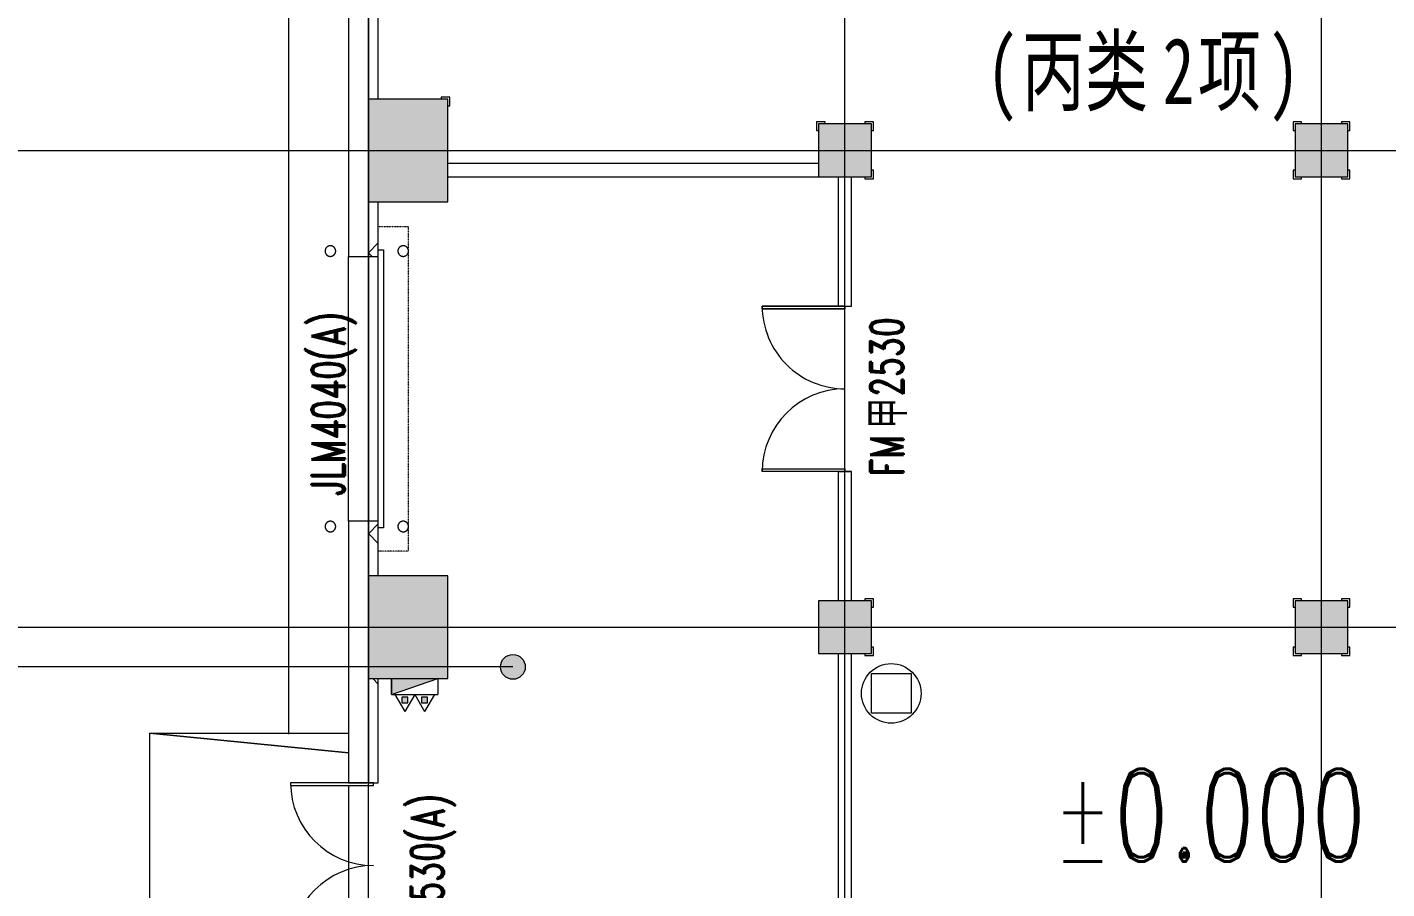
# Model space of a CAD drawing. Header units: millimetres. Extents: x -76632 to 443185, y -33181 to 192400.
# Drawn here: x -5155 to 15387, y 75249 to 88261 of the extents above; entities that cross this region are included whole.
import ezdxf

# ---------------------------------------------------------------- set-up
doc = ezdxf.new("R2010")
doc.units = ezdxf.units.MM
doc.linetypes.add('Dash', pattern=[6.35, 3.175, -3.175])
doc.linetypes.add('轴网线', pattern=[22.04, 18.38, -1.83, 0, -1.83])
doc.layers.get('0').update_dxf_attribs({"color": 8})
for name, color, linetype, lineweight in [('A-ANNO-NOTE', 8, 'Continuous', 5), ('A-AREA-IDEN', 8, 'Continuous', 9), ('A-DETL-GENF', 8, 'Continuous', 18), ('A-DOOR', 8, 'Continuous', 5), ('A-DOOR-IDEN', 8, 'Continuous', 9), ('A-DOOR-OPNG', 8, 'Continuous', 5), ('A-FLOR', 8, 'Continuous', 5), ('A-WALL', 8, 'Continuous', 5), ('A-WALL-FNSH', 8, 'Continuous', 9), ('A-WALL-PATT', 8, 'Continuous', 9), ('M-EQPM', 8, 'Continuous', 5), ('Q-SPCQ', 8, 'Continuous', 5), ('S-COLS', 8, 'Continuous', 5), ('S-GRID', 8, 'Continuous', 9)]:
    doc.layers.add(name, color=color, linetype=linetype, lineweight=lineweight)
doc.styles.add('RomanD_1', font='romand__.ttf', dxfattribs={"width": 0.7, "height": 500})
doc.styles.add('RomanD_3', font='romand__.ttf', dxfattribs={"width": 0.7, "height": 1400})
doc.styles.add('仿宋_7', font='simfang.ttf', dxfattribs={"width": 0.7, "height": 1000})
doc.styles.add('微软雅黑', font='Microsoft YaHei.ttf', dxfattribs={"width": 0.7, "height": 500})

# ---------------------------------------------------------------- blocks, each defined once
blk = doc.blocks.new('X-ST-F3-01-C-001_HLP2_rvt-1-LAY-1F-1_500-A')
at = {"layer": 'S-COLS', "true_color": 0x808080}
for points in [[(1200, 85625), (1200, 87175), (0, 87175), (0, 85625)], [(7600, 86000), (7600, 86800), (6800, 86800), (6800, 86000), (7300, 86000)], [(14800, 86000), (14800, 86800), (14000, 86800), (14000, 86000)], [(1200, 78425), (1200, 79975), (0, 79975), (0, 78425)], [(6800, 78800), (7600, 78800), (7600, 79600), (6800, 79600), (6800, 79199)], [(14800, 78800), (14800, 79600), (14000, 79600), (14000, 78800)]]:
    blk.add_hatch(color=8, dxfattribs=at).paths.add_polyline_path(points, flags=0)
at = {"layer": 'S-COLS', "color": 7, "lineweight": 9}
for p, q in [((1200, 87175), (0, 87175)), ((0, 87175), (0, 85625)), ((1200, 85625), (1200, 87175)), ((7600, 86800), (6800, 86800)), ((6800, 86800), (6800, 86000)), ((7600, 86000), (7600, 86800)), ((14800, 86800), (14000, 86800)), ((14000, 86800), (14000, 86000)), ((14800, 86000), (14800, 86800)), ((6800, 86000), (7600, 86000)), ((14000, 86000), (14800, 86000)), ((0, 85625), (1200, 85625)), ((1200, 79975), (0, 79975)), ((0, 79975), (0, 78425)), ((1200, 78425), (1200, 79975)), ((7600, 79600), (6800, 79600)), ((6800, 79600), (6800, 78800)), ((7600, 78800), (7600, 79600)), ((14800, 79600), (14000, 79600)), ((14000, 79600), (14000, 78800)), ((14800, 78800), (14800, 79600)), ((6800, 78800), (7600, 78800)), ((14000, 78800), (14800, 78800)), ((0, 78425), (1200, 78425))]:
    blk.add_line(p, q, dxfattribs=at)
blk = doc.blocks.new('墙外卷帘门1 - JLM4040_A_-4715351-LAY-1F-1_500-A')
at = {"layer": 'A-DOOR', "color": 7, "linetype": 'Dash'}
for p, q in [((-2450, 75), (-2450, 525)), ((-2450, 525), (2450, 525)), ((2450, 525), (2450, 75)), ((2450, 75), (-2450, 75))]:
    blk.add_line(p, q, dxfattribs=at)
at = {"layer": 'A-DOOR'}
for p, q in [((-2100, 155), (2100, 155)), ((-2100, 75), (-2100, 155)), ((2100, 75), (-2100, 75)), ((2100, 155), (2100, 75))]:
    blk.add_line(p, q, dxfattribs=at)
blk = doc.blocks.new('双扇平开防火门_带观察窗 - FM甲2530-4642914-LAY-1F-1_500-A')
at = {"layer": 'A-DOOR'}
for p, q in [((-1210, 0), (-1250, 0)), ((-1250, 0), (-1250, -1250)), ((-1250, 0), (-1210, 0)), ((-1250, -850), (-1250, 0)), ((-1210, -1250), (-1210, 0)), ((-1210, 0), (-1210, -850)), ((1210, -1250), (1210, 0)), ((1210, 0), (1250, 0)), ((1210, -850), (1210, 0)), ((1250, 0), (1250, -1250)), ((1210, 0), (1250, 0)), ((1250, 0), (1250, -850)), ((-1250, -1050), (-1250, -850)), ((-1210, -850), (-1210, -1050)), ((1210, -1050), (1210, -850)), ((1250, -850), (1250, -1050)), ((-1250, -1250), (-1250, -1050)), ((-1210, -1050), (-1210, -1250)), ((1210, -1250), (1210, -1050)), ((1250, -1050), (1250, -1250)), ((-1250, -1250), (-1210, -1250)), ((-1210, -1250), (-1250, -1250)), ((1250, -1250), (1210, -1250)), ((1250, -1250), (1210, -1250))]:
    blk.add_line(p, q, dxfattribs=at)
for centre, start, end in [((-1250, 0), 270, 360), ((1250, 0), 180, 270)]:
    blk.add_arc(centre, 1250, start, end, dxfattribs=at)
at = {"layer": 'A-DOOR-OPNG'}
for p, q in [((-1250, -100), (-1250, 100)), ((1250, -100), (1250, 100))]:
    blk.add_line(p, q, dxfattribs=at)
blk = doc.blocks.new('双扇平开外门_带观察窗 - GM2530_A_-4715344-LAY-1F-1_500-A')
at = {"layer": 'A-DOOR'}
for p, q in [((-1250, 0), (-1250, 1250)), ((-1250, 1250), (-1210, 1250)), ((-1250, 1250), (-1250, 1100)), ((-1210, 1250), (-1250, 1250)), ((-1210, 1250), (-1210, 0)), ((-1210, 1100), (-1210, 1250)), ((1250, 1250), (1210, 1250)), ((1210, 1250), (1210, 0)), ((1250, 1250), (1210, 1250)), ((1210, 1250), (1210, 1100)), ((1250, 0), (1250, 1250)), ((1250, 1100), (1250, 1250)), ((-1250, 1100), (-1250, 900)), ((-1210, 900), (-1210, 1100)), ((1210, 1100), (1210, 900)), ((1250, 900), (1250, 1100)), ((-1250, 900), (-1250, 100)), ((-1210, 100), (-1210, 900)), ((1210, 900), (1210, 100)), ((1250, 100), (1250, 900)), ((-1210, 0), (-1250, 0)), ((1210, 0), (1250, 0))]:
    blk.add_line(p, q, dxfattribs=at)
for centre, start, end in [((-1250, 0), 0, 90), ((1250, 0), 90, 180)]:
    blk.add_arc(centre, 1250, start, end, dxfattribs=at)
at = {"layer": 'A-DOOR-OPNG'}
for p, q in [((-1250, 75), (-1250, -75)), ((1250, 75), (1250, -75))]:
    blk.add_line(p, q, dxfattribs=at)
blk = doc.blocks.new('坡道 - 坡道-V79-LAY-1F-1_500-A')
at = {"layer": 'Q-SPCQ'}
for p, q in [((-2000, -3000), (-1700, 0)), ((-2000, -3000), (-2000, 0)), ((-1700, 0), (-2000, -3000)), ((-1210, 0), (1210, 0)), ((-1210, 0), (1210, 0)), ((1700, 0), (2000, -3000)), ((2000, -3000), (1700, 0)), ((2000, 0), (2000, -3000)), ((-2000, -3000), (-2000, -900)), ((2000, -900), (2000, -3000)), ((2000, -3000), (-2000, -3000)), ((2000, -3000), (-2000, -3000))]:
    blk.add_line(p, q, dxfattribs=at)
blk = doc.blocks.new('室内消火栓箱_带灭火器__左右式_ - SG24D65-P-V92-LAY-1F-1_500-A')
at = {"layer": 'A-DETL-GENF', "lineweight": 5}
blk.add_hatch(color=256, dxfattribs=at).paths.add_polyline_path([(350, 0), (-350, 0), (-350, -240)], flags=0)
h = blk.add_hatch(color=256, dxfattribs=at)
h.paths.add_polyline_path([(195, -370), (195, -280), (105, -280), (105, -370)], flags=0)
h.paths.add_polyline_path([(-105, -306), (-105, -280), (-195, -280), (-195, -370), (-105, -370)], flags=0)
for p, q in [((-350, -240), (350, 0)), ((-350, -240), (-350, 0)), ((-350, 0), (-350, -240)), ((-350, -240), (350, 0)), ((-350, -240), (350, -240)), ((-300, -240), (-150, -500)), ((-105, -280), (-195, -280)), ((-195, -280), (-195, -370)), ((-195, -370), (-105, -370)), ((0, -240), (-150, -500)), ((-105, -370), (-105, -280)), ((0, -240), (150, -500)), ((195, -280), (105, -280)), ((105, -280), (105, -370)), ((105, -370), (195, -370)), ((300, -240), (150, -500)), ((195, -370), (195, -280))]:
    blk.add_line(p, q, dxfattribs=at)
at = {"layer": 'M-EQPM'}
blk.add_line((350, 0), (350, -240), dxfattribs=at)
blk = doc.blocks.new('防撞柱 - 防撞柱-V119-LAY-1F-1_500-A')
at = {"layer": 'Q-SPCQ', "flags": 128}
for points in [[(80, 0), (80, 3), (80, 6), (79, 10), (79, 13), (78, 16), (78, 19), (77, 22), (76, 25), (75, 28), (74, 31), (72, 34), (71, 37), (69, 40), (68, 42), (66, 45), (64, 48), (62, 50), (60, 53), (58, 55), (56, 57), (53, 60), (51, 62), (48, 64), (46, 66), (43, 67), (40, 69), (38, 71), (35, 72), (32, 73), (29, 75), (26, 76), (23, 77), (20, 77), (17, 78), (14, 79), (10, 79), (7, 80), (4, 80), (1, 80), (-2, 80), (-6, 80), (-9, 80), (-12, 79), (-15, 79), (-18, 78), (-21, 77), (-24, 76), (-27, 75), (-30, 74), (-33, 73), (-36, 71), (-39, 70), (-42, 68), (-44, 67), (-47, 65), (-50, 63), (-52, 61), (-54, 59), (-57, 56), (-59, 54), (-61, 52), (-63, 49), (-65, 47), (-67, 44), (-69, 41), (-70, 38), (-72, 36), (-73, 33), (-74, 30), (-75, 27), (-76, 24), (-77, 21), (-78, 18), (-79, 14), (-79, 11), (-80, 8), (-80, 5), (-80, 2), (-80, 0)], [(-80, 0), (-80, -3), (-80, -6), (-79, -10), (-79, -13), (-78, -16), (-78, -19), (-77, -22), (-76, -25), (-75, -28), (-74, -31), (-72, -34), (-71, -37), (-69, -40), (-68, -42), (-66, -45), (-64, -48), (-62, -50), (-60, -53), (-58, -55), (-56, -57), (-53, -60), (-51, -62), (-48, -64), (-46, -66), (-43, -67), (-40, -69), (-38, -71), (-35, -72), (-32, -73), (-29, -75), (-26, -76), (-23, -77), (-20, -77), (-17, -78), (-14, -79), (-10, -79), (-7, -80), (-4, -80), (-1, -80), (2, -80), (6, -80), (9, -80), (12, -79), (15, -79), (18, -78), (21, -77), (24, -76), (27, -75), (30, -74), (33, -73), (36, -71), (39, -70), (42, -68), (44, -67), (47, -65), (50, -63), (52, -61), (54, -59), (57, -56), (59, -54), (61, -52), (63, -49), (65, -47), (67, -44), (69, -41), (70, -38), (72, -36), (73, -33), (74, -30), (75, -27), (76, -24), (77, -21), (78, -18), (79, -14), (79, -11), (80, -8), (80, -5), (80, -2), (80, 0)]]:
    blk.add_lwpolyline(points, dxfattribs=at)
blk = doc.blocks.new('防撞柱 - 防撞柱-V120-LAY-1F-1_500-A')
at = {"layer": 'Q-SPCQ', "flags": 128}
for points in [[(80, 0), (80, 3), (80, 6), (79, 10), (79, 13), (78, 16), (78, 19), (77, 22), (76, 25), (75, 28), (74, 31), (72, 34), (71, 37), (69, 40), (68, 42), (66, 45), (64, 48), (62, 50), (60, 53), (58, 55), (56, 57), (53, 60), (51, 62), (48, 64), (46, 66), (43, 67), (40, 69), (38, 71), (35, 72), (32, 73), (29, 75), (26, 76), (23, 77), (20, 77), (17, 78), (14, 79), (10, 79), (7, 80), (4, 80), (1, 80), (-2, 80), (-6, 80), (-9, 80), (-12, 79), (-15, 79), (-18, 78), (-21, 77), (-24, 76), (-27, 75), (-30, 74), (-33, 73), (-36, 71), (-39, 70), (-42, 68), (-44, 67), (-47, 65), (-50, 63), (-52, 61), (-54, 59), (-57, 56), (-59, 54), (-61, 52), (-63, 49), (-65, 47), (-67, 44), (-69, 41), (-70, 38), (-72, 36), (-73, 33), (-74, 30), (-75, 27), (-76, 24), (-77, 21), (-78, 18), (-79, 14), (-79, 11), (-80, 8), (-80, 5), (-80, 2), (-80, 0)], [(-80, 0), (-80, -3), (-80, -6), (-79, -10), (-79, -13), (-78, -16), (-78, -19), (-77, -22), (-76, -25), (-75, -28), (-74, -31), (-72, -34), (-71, -37), (-69, -40), (-68, -42), (-66, -45), (-64, -48), (-62, -50), (-60, -53), (-58, -55), (-56, -57), (-53, -60), (-51, -62), (-48, -64), (-46, -66), (-43, -67), (-40, -69), (-38, -71), (-35, -72), (-32, -73), (-29, -75), (-26, -76), (-23, -77), (-20, -77), (-17, -78), (-14, -79), (-10, -79), (-7, -80), (-4, -80), (-1, -80), (2, -80), (6, -80), (9, -80), (12, -79), (15, -79), (18, -78), (21, -77), (24, -76), (27, -75), (30, -74), (33, -73), (36, -71), (39, -70), (42, -68), (44, -67), (47, -65), (50, -63), (52, -61), (54, -59), (57, -56), (59, -54), (61, -52), (63, -49), (65, -47), (67, -44), (69, -41), (70, -38), (72, -36), (73, -33), (74, -30), (75, -27), (76, -24), (77, -21), (78, -18), (79, -14), (79, -11), (80, -8), (80, -5), (80, -2), (80, 0)]]:
    blk.add_lwpolyline(points, dxfattribs=at)
blk = doc.blocks.new('橡胶防撞护角 - 橡胶防撞护角-4752618-LAY-1F-1_500-A')
at = {"layer": 'Q-SPCQ'}
for p, q in [((100, 830), (-30, 830)), ((-30, 830), (-30, 700)), ((100, 800), (100, 830)), ((830, 830), (700, 830)), ((700, 830), (700, 800)), ((830, 700), (830, 830)), ((-30, 700), (0, 700)), ((800, 700), (830, 700)), ((0, 100), (-30, 100)), ((-30, 100), (-30, -30)), ((830, 100), (800, 100)), ((830, -30), (830, 100)), ((-30, -30), (100, -30)), ((100, -30), (100, 0)), ((700, 0), (700, -30)), ((700, -30), (830, -30))]:
    blk.add_line(p, q, dxfattribs=at)
blk = doc.blocks.new('橡胶防撞护角 - 橡胶防撞护角-4757223-LAY-1F-1_500-A')
at = {"layer": 'Q-SPCQ'}
for p, q in [((830, 830), (700, 830)), ((700, 830), (700, 800)), ((830, 700), (830, 830)), ((800, 700), (830, 700)), ((830, 100), (800, 100)), ((830, -30), (830, 100)), ((700, 0), (700, -30)), ((700, -30), (830, -30))]:
    blk.add_line(p, q, dxfattribs=at)
blk = doc.blocks.new('橡胶防撞护角 - 橡胶防撞护角-4757228-LAY-1F-1_500-A')
at = {"layer": 'Q-SPCQ'}
for p, q in [((100, 830), (-30, 830)), ((-30, 830), (-30, 700)), ((100, 800), (100, 830)), ((830, 830), (700, 830)), ((700, 830), (700, 800)), ((830, 700), (830, 830)), ((-30, 700), (0, 700)), ((800, 700), (830, 700)), ((830, 100), (800, 100)), ((830, -30), (830, 100)), ((700, 0), (700, -30)), ((700, -30), (830, -30))]:
    blk.add_line(p, q, dxfattribs=at)
blk = doc.blocks.new('橡胶防撞护角 - 橡胶防撞护角-4757415-LAY-1F-1_500-A')
at = {"layer": 'Q-SPCQ'}
for p, q in [((1230, 1580), (1100, 1580)), ((1100, 1580), (1100, 1550)), ((1200, 1450), (1230, 1450)), ((1230, 1450), (1230, 1580))]:
    blk.add_line(p, q, dxfattribs=at)

msp = doc.modelspace()

# ---------------------------------------------------------------- hatches: boundary and pattern name
at = {"layer": 'A-AREA-IDEN', "lineweight": 18, "transparency": 33554687}
h = msp.add_hatch(color=256, dxfattribs=at)
edge = h.paths.add_edge_path(flags=0)
edge.add_arc((2182.5, 78600.2), 187.5, 0, 360)
at = {"layer": 'A-WALL-PATT', "lineweight": 5, "transparency": 33554687}
h = msp.add_hatch(dxfattribs=at)
h.set_pattern_fill('FP_11', color=256, style=0, pattern_type=2)
h.set_pattern_definition([(45, (-4e-09, 0), (-1060.66, 1060.66), []), (135, (-4e-09, 0), (-1060.66, -1060.66), [])])
h.paths.add_polyline_path([(105, 72775), (150, 72775), (150, 74350), (0, 74350), (0, 72775)], flags=0)
h.paths.add_polyline_path([(0, 76850), (150, 76850), (150, 78425), (0, 78425)], flags=0)
h.paths.add_polyline_path([(118.7, 79975), (150, 79975), (150, 80800), (0, 80800), (0, 79975)], flags=0)
h.paths.add_polyline_path([(0, 84800), (150, 84800), (150, 85625), (0, 85625), (0, 85444.3)], flags=0)
h.paths.add_polyline_path([(150, 87175), (150, 92825), (0, 92825), (0, 87175), (130.2, 87175)], flags=0)
h.paths.add_polyline_path([(150, 101575), (147.7, 107275), (0, 107275), (0, 101575), (17.7, 101575)], flags=0)
h.paths.add_polyline_path([(130.6, 115925), (150, 115925), (150, 116600), (0, 116600), (0, 115925)], flags=0)
h.paths.add_polyline_path([(150, 120000), (150, 121625), (0, 121625), (0, 120000)], flags=0)

# ---------------------------------------------------------------- linework, layer by layer
at = {"layer": 'A-ANNO-NOTE', "lineweight": 18, "transparency": 33554687}
for p, q in [((7599.8, 78500), (8199.8, 78500)), ((7599.8, 77900), (7599.8, 78500)), ((8199.8, 78500), (8199.8, 77900)), ((8199.8, 77900), (7599.8, 77900))]:
    msp.add_line(p, q, dxfattribs=at)
msp.add_circle((7899.8, 78200), 450, dxfattribs=at)
at = {"layer": 'A-AREA-IDEN', "lineweight": 18, "transparency": 33554687}
msp.add_line((2182.5, 78600.2), (-6857, 78600.2), dxfattribs=at)
msp.add_circle((2182.5, 78600.2), 187.5, dxfattribs=at)
at = {"layer": 'A-FLOR', "transparency": 33554687}
for p, q in [((-1200, 77585), (-1200, 116315)), ((0, 84800), (0, 80800))]:
    msp.add_line(p, q, dxfattribs=at)
at = {"layer": 'A-WALL', "lineweight": 9, "transparency": 33554687}
for p, q in [((0, 87175), (0, 92825)), ((0, 92825), (0, 87175)), ((150, 87175), (150, 92825)), ((6800, 86200), (1200, 86200)), ((1200, 86000), (6800, 86000)), ((7100, 86000), (7100, 84050)), ((7300, 84050), (7300, 86000)), ((0, 84800), (0, 85625)), ((0, 85625), (0, 84800)), ((150, 84800), (150, 85625)), ((0, 84800), (150, 84800)), ((7100, 84050), (7300, 84050)), ((7100, 81550), (7100, 79600)), ((7300, 81550), (7100, 81550)), ((7300, 79600), (7300, 81550)), ((0, 79975), (0, 80800)), ((150, 80800), (0, 80800)), ((0, 80800), (0, 79975)), ((150, 79975), (150, 80800)), ((7100, 78800), (7100, 72400)), ((7300, 72400), (7300, 78800)), ((0, 76850), (0, 78425)), ((0, 78425), (0, 76850)), ((150, 76850), (150, 78425))]:
    msp.add_line(p, q, dxfattribs=at)
at = {"layer": 'A-WALL', "transparency": 33554687}
for p, q in [((-300, 80800), (-300, 84800)), ((0, 84800), (0, 80800))]:
    msp.add_line(p, q, dxfattribs=at)
at = {"layer": 'A-WALL-FNSH', "lineweight": 5, "transparency": 33554687}
for p, q in [((-300, 116600), (-300, 84800)), ((-300, 84800), (0, 84800)), ((-300, 80800), (-300, 76850)), ((0, 80800), (-300, 80800)), ((-300, 76850), (-25, 76850))]:
    msp.add_line(p, q, dxfattribs=at)
at = {"layer": 'S-GRID', "linetype": '轴网线', "transparency": 33554687}
for p, q in [((0, -17706.2), (0, 174400)), ((7200, -17706.2), (7200, 174400)), ((14400, -17706.2), (14400, 174400)), ((-16000, 86400), (308800, 86400)), ((-16000, 79200), (308800, 79200))]:
    msp.add_line(p, q, dxfattribs=at)

# ---------------------------------------------------------------- block references
at = {"lineweight": 5, "transparency": 33554687}
msp.add_blockref('X-ST-F3-01-C-001_HLP2_rvt-1-LAY-1F-1_500-A', (0, 0), dxfattribs=at)
at = {"layer": 'A-DOOR', "transparency": 33554687}
for name, p, rotation in [('墙外卷帘门1 - JLM4040_A_-4715351-LAY-1F-1_500-A', (75, 82800), 270), ('双扇平开防火门_带观察窗 - FM甲2530-4642914-LAY-1F-1_500-A', (7200, 82800), 270), ('双扇平开外门_带观察窗 - GM2530_A_-4715344-LAY-1F-1_500-A', (75, 75600), 90)]:
    msp.add_blockref(name, p, dxfattribs=dict(at, rotation=rotation))
at = {"layer": 'M-EQPM', "transparency": 33554687}
msp.add_blockref('室内消火栓箱_带灭火器__左右式_ - SG24D65-P-V92-LAY-1F-1_500-A', (700, 78425), dxfattribs=at)
at = {"layer": 'Q-SPCQ', "transparency": 33554687}
for name, p in [('橡胶防撞护角 - 橡胶防撞护角-4757415-LAY-1F-1_500-A', (0, 85625)), ('橡胶防撞护角 - 橡胶防撞护角-4757228-LAY-1F-1_500-A', (6800, 86000)), ('橡胶防撞护角 - 橡胶防撞护角-4752618-LAY-1F-1_500-A', (14000, 86000)), ('防撞柱 - 防撞柱-V119-LAY-1F-1_500-A', (-574.2, 84880)), ('防撞柱 - 防撞柱-V119-LAY-1F-1_500-A', (525.8, 84880)), ('防撞柱 - 防撞柱-V120-LAY-1F-1_500-A', (-574.2, 80720)), ('防撞柱 - 防撞柱-V120-LAY-1F-1_500-A', (525.8, 80720)), ('橡胶防撞护角 - 橡胶防撞护角-4757223-LAY-1F-1_500-A', (6800, 78800)), ('橡胶防撞护角 - 橡胶防撞护角-4752618-LAY-1F-1_500-A', (14000, 78800))]:
    msp.add_blockref(name, p, dxfattribs=at)
at = {"layer": 'Q-SPCQ', "transparency": 33554687, "rotation": 270}
msp.add_blockref('坡道 - 坡道-V79-LAY-1F-1_500-A', (-300, 75600), dxfattribs=at)

# ---------------------------------------------------------------- texts
at = {"layer": 'A-ANNO-NOTE', "lineweight": 9, "transparency": 33554687, "insert": (10332.3, 77060.5), "char_height": 1400, "width": 6481.643, "attachment_point": 1, "style": 'RomanD_3'}
msp.add_mtext('±0.000', dxfattribs=at)
at = {"layer": 'A-AREA-IDEN', "transparency": 33554687, "char_height": 1000, "attachment_point": 1, "style": '仿宋_7'}
for s, insert, width in [('\\f仿宋|b0|i0|c134|p49|;\\W.7;(', (9338.1, 88099.1), 645.358), ('丙类', (9870.6, 88099.1), 2581.434), ('\\f仿宋|b0|i0|c134|p49|;\\W.7;项', (12532.9, 88099.1), 1290.717), ('\\f仿宋|b0|i0|c134|p49|;\\W.7;)', (13597.9, 88099.1), 645.358), ('\\f仿宋|b0|i0|c134|p49|;\\W.7;2', (12000.4, 88099.1), 645.358)]:
    msp.add_mtext(s, dxfattribs=dict(at, insert=insert, width=width))
at = {"layer": 'A-DOOR-IDEN', "transparency": 33554687, "char_height": 500, "attachment_point": 1, "rotation": 90}
for s, insert, width, style in [('JLM4040(A)', (-857.5, 81163.6), 3900.21, 'RomanD_1'), ('2530', (7583.5, 82679), 1683.544, 'RomanD_1'), ('\\f微软雅黑|b0|i0|c134|p34|;\\W.7;甲', (7583.5, 82192.8), 589.24, '微软雅黑'), ('FM', (7583.5, 81475.1), 869.831, 'RomanD_1'), ('GM2530(A)', (640.1, 74079.1), 3619.619, 'RomanD_1')]:
    msp.add_mtext(s, dxfattribs=dict(at, insert=insert, width=width, style=style))

doc.saveas('drawing.dxf')
